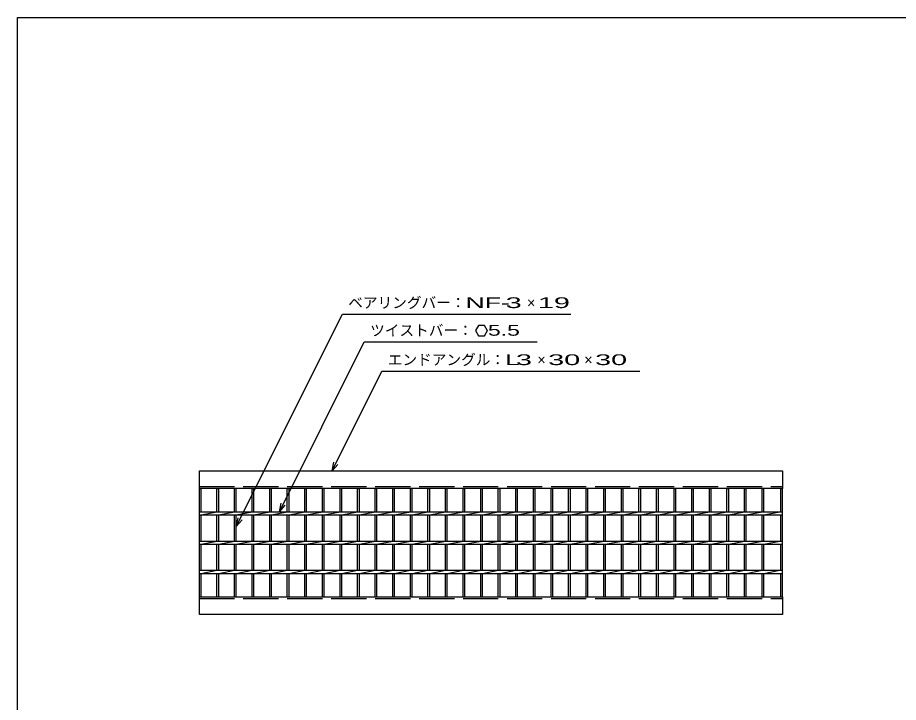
# Model space of a CAD drawing. Units: millimetres on the paper. Extents: x 0 to 355, y 0 to 234.
# Drawn here: x 9.1 to 159.3, y 117 to 233.8 of the extents above; entities that cross this region are included whole.
import ezdxf
from ezdxf.enums import TextEntityAlignment as Align

# ---------------------------------------------------------------- set-up
doc = ezdxf.new("R2010")
doc.units = ezdxf.units.MM
doc.linetypes.add('DASHED', pattern=[7.5, 6, -1.5])
for name, color, linetype, lineweight in [('0_2', 150, 'Continuous', 25), ('16', 3, 'Continuous', 25), ('22', 4, 'Continuous', 25)]:
    doc.layers.add(name, color=color, linetype=linetype, lineweight=lineweight)
doc.styles.add('ベクトル', font='')
doc.styles.get('ベクトル').set_extended_font_data('ベクトル')

msp = doc.modelspace()

# ---------------------------------------------------------------- linework, layer by layer
at = {"layer": '0_2'}
for p, q in [((9.1, 13.85), (9.1, 233.85)), ((9.1, 233.85), (355.1, 233.85))]:
    msp.add_line(p, q, dxfattribs=at)
at = {"layer": '16'}
for p, q in [((40.1, 156.55), (139.6, 156.55)), ((40.1, 153.55), (40.1, 156.55)), ((139.6, 156.55), (139.6, 153.55)), ((139.6, 153.55), (40.1, 153.55)), ((40.1, 135.05), (40.1, 153.55)), ((40.1, 153.55), (40.4, 153.55)), ((40.4, 149.575), (40.4, 153.55)), ((43.1, 149.575), (43.1, 153.55)), ((43.1, 153.55), (43.4, 153.55)), ((43.4, 149.575), (43.4, 153.55)), ((46.1, 149.575), (46.1, 153.55)), ((46.1, 153.55), (46.4, 153.55)), ((46.4, 149.575), (46.4, 153.55)), ((49.1, 149.575), (49.1, 153.55)), ((49.1, 153.55), (49.4, 153.55)), ((49.4, 149.575), (49.4, 153.55)), ((52.1, 149.575), (52.1, 153.55)), ((52.1, 153.55), (52.4, 153.55)), ((52.4, 149.575), (52.4, 153.55)), ((55.1, 149.575), (55.1, 153.55)), ((55.1, 153.55), (55.4, 153.55)), ((55.4, 149.575), (55.4, 153.55)), ((58.1, 149.575), (58.1, 153.55)), ((58.1, 153.55), (58.4, 153.55)), ((58.4, 149.575), (58.4, 153.55)), ((61.1, 149.575), (61.1, 153.55)), ((61.1, 153.55), (61.4, 153.55)), ((61.4, 149.575), (61.4, 153.55)), ((64.1, 149.575), (64.1, 153.55)), ((64.1, 153.55), (64.4, 153.55)), ((64.4, 149.575), (64.4, 153.55)), ((67.1, 149.575), (67.1, 153.55)), ((67.1, 153.55), (67.4, 153.55)), ((67.4, 149.575), (67.4, 153.55)), ((70.1, 149.575), (70.1, 153.55)), ((70.1, 153.55), (70.4, 153.55)), ((70.4, 149.575), (70.4, 153.55)), ((73.1, 149.575), (73.1, 153.55)), ((73.1, 153.55), (73.4, 153.55)), ((73.4, 149.575), (73.4, 153.55)), ((76.1, 149.575), (76.1, 153.55)), ((76.1, 153.55), (76.4, 153.55)), ((76.4, 149.575), (76.4, 153.55)), ((79.1, 149.575), (79.1, 153.55)), ((79.1, 153.55), (79.4, 153.55)), ((79.4, 149.575), (79.4, 153.55)), ((82.1, 149.575), (82.1, 153.55)), ((82.1, 153.55), (82.4, 153.55)), ((82.4, 149.575), (82.4, 153.55)), ((85.1, 149.575), (85.1, 153.55)), ((85.1, 153.55), (85.4, 153.55)), ((85.4, 149.575), (85.4, 153.55)), ((88.1, 149.575), (88.1, 153.55)), ((88.1, 153.55), (88.4, 153.55)), ((88.4, 149.575), (88.4, 153.55)), ((91.1, 149.575), (91.1, 153.55)), ((91.1, 153.55), (91.4, 153.55)), ((91.4, 149.575), (91.4, 153.55)), ((94.1, 149.575), (94.1, 153.55)), ((94.1, 153.55), (94.4, 153.55)), ((94.4, 149.575), (94.4, 153.55)), ((97.1, 149.575), (97.1, 153.55)), ((97.1, 153.55), (97.4, 153.55)), ((97.4, 149.575), (97.4, 153.55)), ((100.1, 149.575), (100.1, 153.55)), ((100.1, 153.55), (100.4, 153.55)), ((100.4, 149.575), (100.4, 153.55)), ((103.1, 149.575), (103.1, 153.55)), ((103.1, 153.55), (103.4, 153.55)), ((103.4, 149.575), (103.4, 153.55)), ((106.1, 149.575), (106.1, 153.55)), ((106.1, 153.55), (106.4, 153.55)), ((106.4, 149.575), (106.4, 153.55)), ((109.1, 149.575), (109.1, 153.55)), ((109.1, 153.55), (109.4, 153.55)), ((109.4, 149.575), (109.4, 153.55)), ((112.1, 149.575), (112.1, 153.55)), ((112.1, 153.55), (112.4, 153.55)), ((112.4, 149.575), (112.4, 153.55)), ((115.1, 149.575), (115.1, 153.55)), ((115.1, 153.55), (115.4, 153.55)), ((115.4, 149.575), (115.4, 153.55)), ((118.1, 149.575), (118.1, 153.55)), ((118.1, 153.55), (118.4, 153.55)), ((118.4, 149.575), (118.4, 153.55)), ((121.1, 149.575), (121.1, 153.55)), ((121.1, 153.55), (121.4, 153.55)), ((121.4, 149.575), (121.4, 153.55)), ((124.1, 149.575), (124.1, 153.55)), ((124.1, 153.55), (124.4, 153.55)), ((124.4, 149.575), (124.4, 153.55)), ((127.1, 149.575), (127.1, 153.55)), ((127.1, 153.55), (127.4, 153.55)), ((127.4, 149.575), (127.4, 153.55)), ((130.1, 149.575), (130.1, 153.55)), ((130.1, 153.55), (130.4, 153.55)), ((130.4, 149.575), (130.4, 153.55)), ((133.1, 149.575), (133.1, 153.55)), ((133.1, 153.55), (133.4, 153.55)), ((133.4, 149.575), (133.4, 153.55)), ((136.1, 149.575), (136.1, 153.55)), ((136.1, 153.55), (136.4, 153.55)), ((136.4, 149.575), (136.4, 153.55)), ((139.3, 149.575), (139.3, 153.55)), ((139.3, 153.55), (139.6, 153.55)), ((139.6, 135.05), (139.6, 153.55)), ((40.1, 149.575), (139.6, 149.575)), ((40.1, 149.025), (40.1, 149.575)), ((40.1, 149.025), (139.6, 149.025)), ((40.4, 149.025), (43.1, 149.575)), ((40.4, 144.575), (40.4, 149.025)), ((43.1, 144.575), (43.1, 149.025)), ((43.4, 149.025), (46.1, 149.575)), ((43.4, 144.575), (43.4, 149.025)), ((46.1, 144.575), (46.1, 149.025)), ((46.4, 149.025), (49.1, 149.575)), ((46.4, 144.575), (46.4, 149.025)), ((49.1, 144.575), (49.1, 149.025)), ((49.4, 149.025), (52.1, 149.575)), ((49.4, 144.575), (49.4, 149.025)), ((52.1, 144.575), (52.1, 149.025)), ((52.4, 149.025), (55.1, 149.575)), ((52.4, 144.575), (52.4, 149.025)), ((55.1, 144.575), (55.1, 149.025)), ((55.4, 149.025), (58.1, 149.575)), ((55.4, 144.575), (55.4, 149.025)), ((58.1, 144.575), (58.1, 149.025)), ((58.4, 149.025), (61.1, 149.575)), ((58.4, 144.575), (58.4, 149.025)), ((61.1, 144.575), (61.1, 149.025)), ((61.4, 149.025), (64.1, 149.575)), ((61.4, 144.575), (61.4, 149.025)), ((64.1, 144.575), (64.1, 149.025)), ((64.4, 149.025), (67.1, 149.575)), ((64.4, 144.575), (64.4, 149.025)), ((67.1, 144.575), (67.1, 149.025)), ((67.4, 149.025), (70.1, 149.575)), ((67.4, 144.575), (67.4, 149.025)), ((70.1, 144.575), (70.1, 149.025)), ((70.4, 149.025), (73.1, 149.575)), ((70.4, 144.575), (70.4, 149.025)), ((73.1, 144.575), (73.1, 149.025)), ((73.4, 149.025), (76.1, 149.575)), ((73.4, 144.575), (73.4, 149.025)), ((76.1, 144.575), (76.1, 149.025)), ((76.4, 149.025), (79.1, 149.575)), ((76.4, 144.575), (76.4, 149.025)), ((79.1, 144.575), (79.1, 149.025)), ((79.4, 149.025), (82.1, 149.575)), ((79.4, 144.575), (79.4, 149.025)), ((82.1, 144.575), (82.1, 149.025)), ((82.4, 149.025), (85.1, 149.575)), ((82.4, 144.575), (82.4, 149.025)), ((85.1, 144.575), (85.1, 149.025)), ((85.4, 149.025), (88.1, 149.575)), ((85.4, 144.575), (85.4, 149.025)), ((88.1, 144.575), (88.1, 149.025)), ((88.4, 149.025), (91.1, 149.575)), ((88.4, 144.575), (88.4, 149.025)), ((91.1, 144.575), (91.1, 149.025)), ((91.4, 149.025), (94.1, 149.575)), ((91.4, 144.575), (91.4, 149.025)), ((94.1, 144.575), (94.1, 149.025)), ((94.4, 149.025), (97.1, 149.575)), ((94.4, 144.575), (94.4, 149.025)), ((97.1, 144.575), (97.1, 149.025)), ((97.4, 149.025), (100.1, 149.575)), ((97.4, 144.575), (97.4, 149.025)), ((100.1, 144.575), (100.1, 149.025)), ((100.4, 149.025), (103.1, 149.575)), ((100.4, 144.575), (100.4, 149.025)), ((103.1, 144.575), (103.1, 149.025)), ((103.4, 149.025), (106.1, 149.575)), ((103.4, 144.575), (103.4, 149.025)), ((106.1, 144.575), (106.1, 149.025)), ((106.4, 149.025), (109.1, 149.575)), ((106.4, 144.575), (106.4, 149.025)), ((109.1, 144.575), (109.1, 149.025)), ((109.4, 149.025), (112.1, 149.575)), ((109.4, 144.575), (109.4, 149.025)), ((112.1, 144.575), (112.1, 149.025)), ((112.4, 149.025), (115.1, 149.575)), ((112.4, 144.575), (112.4, 149.025)), ((115.1, 144.575), (115.1, 149.025)), ((115.4, 149.025), (118.1, 149.575)), ((115.4, 144.575), (115.4, 149.025)), ((118.1, 144.575), (118.1, 149.025)), ((118.4, 149.025), (121.1, 149.575)), ((118.4, 144.575), (118.4, 149.025)), ((121.1, 144.575), (121.1, 149.025)), ((121.4, 149.025), (124.1, 149.575)), ((121.4, 144.575), (121.4, 149.025)), ((124.1, 144.575), (124.1, 149.025)), ((124.4, 149.025), (127.1, 149.575)), ((124.4, 144.575), (124.4, 149.025)), ((127.1, 144.575), (127.1, 149.025)), ((127.4, 149.025), (130.1, 149.575)), ((127.4, 144.575), (127.4, 149.025)), ((130.1, 144.575), (130.1, 149.025)), ((130.4, 149.025), (133.1, 149.575)), ((130.4, 144.575), (130.4, 149.025)), ((133.1, 144.575), (133.1, 149.025)), ((133.4, 149.025), (136.1, 149.575)), ((133.4, 144.575), (133.4, 149.025)), ((136.1, 144.575), (136.1, 149.025)), ((136.4, 149.025), (139.1, 149.575)), ((136.4, 144.575), (136.4, 149.025)), ((139.3, 144.575), (139.3, 149.025)), ((139.6, 149.025), (139.6, 149.575)), ((40.1, 144.575), (139.6, 144.575)), ((40.1, 144.025), (40.1, 144.575)), ((40.4, 144.025), (43.1, 144.575)), ((43.4, 144.025), (46.1, 144.575)), ((46.4, 144.025), (49.1, 144.575)), ((49.4, 144.025), (52.1, 144.575)), ((52.4, 144.025), (55.1, 144.575)), ((55.4, 144.025), (58.1, 144.575)), ((58.4, 144.025), (61.1, 144.575)), ((61.4, 144.025), (64.1, 144.575)), ((64.4, 144.025), (67.1, 144.575)), ((67.4, 144.025), (70.1, 144.575)), ((70.4, 144.025), (73.1, 144.575)), ((73.4, 144.025), (76.1, 144.575)), ((76.4, 144.025), (79.1, 144.575)), ((79.4, 144.025), (82.1, 144.575)), ((82.4, 144.025), (85.1, 144.575)), ((85.4, 144.025), (88.1, 144.575)), ((88.4, 144.025), (91.1, 144.575)), ((91.4, 144.025), (94.1, 144.575)), ((94.4, 144.025), (97.1, 144.575)), ((97.4, 144.025), (100.1, 144.575)), ((100.4, 144.025), (103.1, 144.575)), ((103.4, 144.025), (106.1, 144.575)), ((106.4, 144.025), (109.1, 144.575)), ((109.4, 144.025), (112.1, 144.575)), ((112.4, 144.025), (115.1, 144.575)), ((115.4, 144.025), (118.1, 144.575)), ((118.4, 144.025), (121.1, 144.575)), ((121.4, 144.025), (124.1, 144.575)), ((124.4, 144.025), (127.1, 144.575)), ((127.4, 144.025), (130.1, 144.575)), ((130.4, 144.025), (133.1, 144.575)), ((133.4, 144.025), (136.1, 144.575)), ((136.4, 144.025), (139.1, 144.575)), ((139.6, 144.025), (139.6, 144.575)), ((40.1, 144.025), (139.6, 144.025)), ((40.4, 139.575), (40.4, 144.025)), ((43.1, 139.575), (43.1, 144.025)), ((43.4, 139.575), (43.4, 144.025)), ((46.1, 139.575), (46.1, 144.025)), ((46.4, 139.575), (46.4, 144.025)), ((49.1, 139.575), (49.1, 144.025)), ((49.4, 139.575), (49.4, 144.025)), ((52.1, 139.575), (52.1, 144.025)), ((52.4, 139.575), (52.4, 144.025)), ((55.1, 139.575), (55.1, 144.025)), ((55.4, 139.575), (55.4, 144.025)), ((58.1, 139.575), (58.1, 144.025)), ((58.4, 139.575), (58.4, 144.025)), ((61.1, 139.575), (61.1, 144.025)), ((61.4, 139.575), (61.4, 144.025)), ((64.1, 139.575), (64.1, 144.025)), ((64.4, 139.575), (64.4, 144.025)), ((67.1, 139.575), (67.1, 144.025)), ((67.4, 139.575), (67.4, 144.025)), ((70.1, 139.575), (70.1, 144.025)), ((70.4, 139.575), (70.4, 144.025)), ((73.1, 139.575), (73.1, 144.025)), ((73.4, 139.575), (73.4, 144.025)), ((76.1, 139.575), (76.1, 144.025)), ((76.4, 139.575), (76.4, 144.025)), ((79.1, 139.575), (79.1, 144.025)), ((79.4, 139.575), (79.4, 144.025)), ((82.1, 139.575), (82.1, 144.025)), ((82.4, 139.575), (82.4, 144.025)), ((85.1, 139.575), (85.1, 144.025)), ((85.4, 139.575), (85.4, 144.025)), ((88.1, 139.575), (88.1, 144.025)), ((88.4, 139.575), (88.4, 144.025)), ((91.1, 139.575), (91.1, 144.025)), ((91.4, 139.575), (91.4, 144.025)), ((94.1, 139.575), (94.1, 144.025)), ((94.4, 139.575), (94.4, 144.025)), ((97.1, 139.575), (97.1, 144.025)), ((97.4, 139.575), (97.4, 144.025)), ((100.1, 139.575), (100.1, 144.025)), ((100.4, 139.575), (100.4, 144.025)), ((103.1, 139.575), (103.1, 144.025)), ((103.4, 139.575), (103.4, 144.025)), ((106.1, 139.575), (106.1, 144.025)), ((106.4, 139.575), (106.4, 144.025)), ((109.1, 139.575), (109.1, 144.025)), ((109.4, 139.575), (109.4, 144.025)), ((112.1, 139.575), (112.1, 144.025)), ((112.4, 139.575), (112.4, 144.025)), ((115.1, 139.575), (115.1, 144.025)), ((115.4, 139.575), (115.4, 144.025)), ((118.1, 139.575), (118.1, 144.025)), ((118.4, 139.575), (118.4, 144.025)), ((121.1, 139.575), (121.1, 144.025)), ((121.4, 139.575), (121.4, 144.025)), ((124.1, 139.575), (124.1, 144.025)), ((124.4, 139.575), (124.4, 144.025)), ((127.1, 139.575), (127.1, 144.025)), ((127.4, 139.575), (127.4, 144.025)), ((130.1, 139.575), (130.1, 144.025)), ((130.4, 139.575), (130.4, 144.025)), ((133.1, 139.575), (133.1, 144.025)), ((133.4, 139.575), (133.4, 144.025)), ((136.1, 139.575), (136.1, 144.025)), ((136.4, 139.575), (136.4, 144.025)), ((139.3, 139.575), (139.3, 144.025)), ((40.1, 139.575), (139.6, 139.575)), ((40.1, 139.025), (40.1, 139.575)), ((40.1, 139.025), (139.6, 139.025)), ((40.4, 139.025), (43.1, 139.575)), ((40.4, 135.05), (40.4, 139.025)), ((43.1, 135.05), (43.1, 139.025)), ((43.4, 139.025), (46.1, 139.575)), ((43.4, 135.05), (43.4, 139.025)), ((46.1, 135.05), (46.1, 139.025)), ((46.4, 139.025), (49.1, 139.575)), ((46.4, 135.05), (46.4, 139.025)), ((49.1, 135.05), (49.1, 139.025)), ((49.4, 139.025), (52.1, 139.575)), ((49.4, 135.05), (49.4, 139.025)), ((52.1, 135.05), (52.1, 139.025)), ((52.4, 139.025), (55.1, 139.575)), ((52.4, 135.05), (52.4, 139.025)), ((55.1, 135.05), (55.1, 139.025)), ((55.4, 139.025), (58.1, 139.575)), ((55.4, 135.05), (55.4, 139.025)), ((58.1, 135.05), (58.1, 139.025)), ((58.4, 139.025), (61.1, 139.575)), ((58.4, 135.05), (58.4, 139.025)), ((61.1, 135.05), (61.1, 139.025)), ((61.4, 139.025), (64.1, 139.575)), ((61.4, 135.05), (61.4, 139.025)), ((64.1, 135.05), (64.1, 139.025)), ((64.4, 139.025), (67.1, 139.575)), ((64.4, 135.05), (64.4, 139.025)), ((67.1, 135.05), (67.1, 139.025)), ((67.4, 139.025), (70.1, 139.575)), ((67.4, 135.05), (67.4, 139.025)), ((70.1, 135.05), (70.1, 139.025)), ((70.4, 139.025), (73.1, 139.575)), ((70.4, 135.05), (70.4, 139.025)), ((73.1, 135.05), (73.1, 139.025)), ((73.4, 139.025), (76.1, 139.575)), ((73.4, 135.05), (73.4, 139.025)), ((76.1, 135.05), (76.1, 139.025)), ((76.4, 139.025), (79.1, 139.575)), ((76.4, 135.05), (76.4, 139.025)), ((79.1, 135.05), (79.1, 139.025)), ((79.4, 139.025), (82.1, 139.575)), ((79.4, 135.05), (79.4, 139.025)), ((82.1, 135.05), (82.1, 139.025)), ((82.4, 139.025), (85.1, 139.575)), ((82.4, 135.05), (82.4, 139.025)), ((85.1, 135.05), (85.1, 139.025)), ((85.4, 139.025), (88.1, 139.575)), ((85.4, 135.05), (85.4, 139.025)), ((88.1, 135.05), (88.1, 139.025)), ((88.4, 139.025), (91.1, 139.575)), ((88.4, 135.05), (88.4, 139.025)), ((91.1, 135.05), (91.1, 139.025)), ((91.4, 139.025), (94.1, 139.575)), ((91.4, 135.05), (91.4, 139.025)), ((94.1, 135.05), (94.1, 139.025)), ((94.4, 139.025), (97.1, 139.575)), ((94.4, 135.05), (94.4, 139.025)), ((97.1, 135.05), (97.1, 139.025)), ((97.4, 139.025), (100.1, 139.575)), ((97.4, 135.05), (97.4, 139.025)), ((100.1, 135.05), (100.1, 139.025)), ((100.4, 139.025), (103.1, 139.575)), ((100.4, 135.05), (100.4, 139.025)), ((103.1, 135.05), (103.1, 139.025)), ((103.4, 139.025), (106.1, 139.575)), ((103.4, 135.05), (103.4, 139.025)), ((106.1, 135.05), (106.1, 139.025)), ((106.4, 139.025), (109.1, 139.575)), ((106.4, 135.05), (106.4, 139.025)), ((109.1, 135.05), (109.1, 139.025)), ((109.4, 139.025), (112.1, 139.575)), ((109.4, 135.05), (109.4, 139.025)), ((112.1, 135.05), (112.1, 139.025)), ((112.4, 139.025), (115.1, 139.575)), ((112.4, 135.05), (112.4, 139.025)), ((115.1, 135.05), (115.1, 139.025)), ((115.4, 139.025), (118.1, 139.575)), ((115.4, 135.05), (115.4, 139.025)), ((118.1, 135.05), (118.1, 139.025)), ((118.4, 139.025), (121.1, 139.575)), ((118.4, 135.05), (118.4, 139.025)), ((121.1, 135.05), (121.1, 139.025)), ((121.4, 139.025), (124.1, 139.575)), ((121.4, 135.05), (121.4, 139.025)), ((124.1, 135.05), (124.1, 139.025)), ((124.4, 139.025), (127.1, 139.575)), ((124.4, 135.05), (124.4, 139.025)), ((127.1, 135.05), (127.1, 139.025)), ((127.4, 139.025), (130.1, 139.575)), ((127.4, 135.05), (127.4, 139.025)), ((130.1, 135.05), (130.1, 139.025)), ((130.4, 139.025), (133.1, 139.575)), ((130.4, 135.05), (130.4, 139.025)), ((133.1, 135.05), (133.1, 139.025)), ((133.4, 139.025), (136.1, 139.575)), ((133.4, 135.05), (133.4, 139.025)), ((136.1, 135.05), (136.1, 139.025)), ((136.4, 139.025), (139.1, 139.575)), ((136.4, 135.05), (136.4, 139.025)), ((139.3, 135.05), (139.3, 139.025)), ((139.6, 139.025), (139.6, 139.575)), ((40.1, 135.05), (139.6, 135.05)), ((40.1, 132.05), (40.1, 135.05)), ((40.1, 135.05), (40.4, 135.05)), ((43.1, 135.05), (43.4, 135.05)), ((46.1, 135.05), (46.4, 135.05)), ((49.1, 135.05), (49.4, 135.05)), ((52.1, 135.05), (52.4, 135.05)), ((55.1, 135.05), (55.4, 135.05)), ((58.1, 135.05), (58.4, 135.05)), ((61.1, 135.05), (61.4, 135.05)), ((64.1, 135.05), (64.4, 135.05)), ((67.1, 135.05), (67.4, 135.05)), ((70.1, 135.05), (70.4, 135.05)), ((73.1, 135.05), (73.4, 135.05)), ((76.1, 135.05), (76.4, 135.05)), ((79.1, 135.05), (79.4, 135.05)), ((82.1, 135.05), (82.4, 135.05)), ((85.1, 135.05), (85.4, 135.05)), ((88.1, 135.05), (88.4, 135.05)), ((91.1, 135.05), (91.4, 135.05)), ((94.1, 135.05), (94.4, 135.05)), ((97.1, 135.05), (97.4, 135.05)), ((100.1, 135.05), (100.4, 135.05)), ((103.1, 135.05), (103.4, 135.05)), ((106.1, 135.05), (106.4, 135.05)), ((109.1, 135.05), (109.4, 135.05)), ((112.1, 135.05), (112.4, 135.05)), ((115.1, 135.05), (115.4, 135.05)), ((118.1, 135.05), (118.4, 135.05)), ((121.1, 135.05), (121.4, 135.05)), ((124.1, 135.05), (124.4, 135.05)), ((127.1, 135.05), (127.4, 135.05)), ((130.1, 135.05), (130.4, 135.05)), ((133.1, 135.05), (133.4, 135.05)), ((136.1, 135.05), (136.4, 135.05)), ((139.3, 135.05), (139.6, 135.05)), ((139.6, 135.05), (139.6, 132.05)), ((139.6, 132.05), (40.1, 132.05))]:
    msp.add_line(p, q, dxfattribs=at)
at = {"layer": '16', "linetype": 'DASHED'}
for p, q in [((40.1, 153.85), (139.6, 153.85)), ((40.1, 134.75), (139.6, 134.75))]:
    msp.add_line(p, q, dxfattribs=at)
at = {"layer": '22'}
for p, q in [((46.4, 147.075), (64.5, 183.275)), ((64.5, 183.275), (103.5, 183.275)), ((87.738, 181.327), (87.238, 180.46)), ((87.238, 180.46), (87.738, 179.594)), ((88.738, 181.327), (87.738, 181.327)), ((89.238, 180.45), (88.738, 181.327)), ((88.738, 179.594), (89.238, 180.46)), ((87.738, 179.594), (88.738, 179.594)), ((53.75, 149.575), (68.238, 178.55)), ((68.238, 178.55), (97.738, 178.55)), ((62.75, 156.55), (71.25, 173.55)), ((71.25, 173.55), (115.25, 173.55)), ((62.75, 156.55), (63.05, 158.01)), ((62.75, 156.55), (63.75, 157.65)), ((53.75, 149.575), (54.05, 151.035)), ((53.75, 149.575), (54.75, 150.675)), ((46.4, 147.075), (46.7, 148.535)), ((46.4, 147.075), (47.4, 148.175))]:
    msp.add_line(p, q, dxfattribs=at)

# ---------------------------------------------------------------- texts
at = {"layer": '22', "color": 2, "style": 'ベクトル'}
for s, p in [('ベアリングバー：', (65.5, 185.225)), ('×', (96, 185.225)), ('ツイストバー：', (69.238, 180.5)), ('エンドアングル：', (72.25, 175.5)), ('×', (97.75, 175.5)), ('×', (105.75, 175.5))]:
    msp.add_text(s, height=1.833, dxfattribs=at).set_placement(p, align=Align.MIDDLE_LEFT)
for s, width, p in [('NF-', 1.85, (85.5, 185.225)), (' 3 ', 2, (91, 185.225)), (' 19 ', 2, (96.5, 185.225)), (' 5.5 ', 1.6, (88.238, 180.51)), ('L', 1.8, (92.25, 175.5)), (' 3 ', 2, (92.75, 175.5)), (' 30 ', 2, (98.25, 175.5)), (' 30 ', 2, (106.25, 175.5))]:
    msp.add_text(s, height=1.833, dxfattribs=dict(at, width=width)).set_placement(p, align=Align.MIDDLE_LEFT)

doc.saveas('drawing.dxf')
